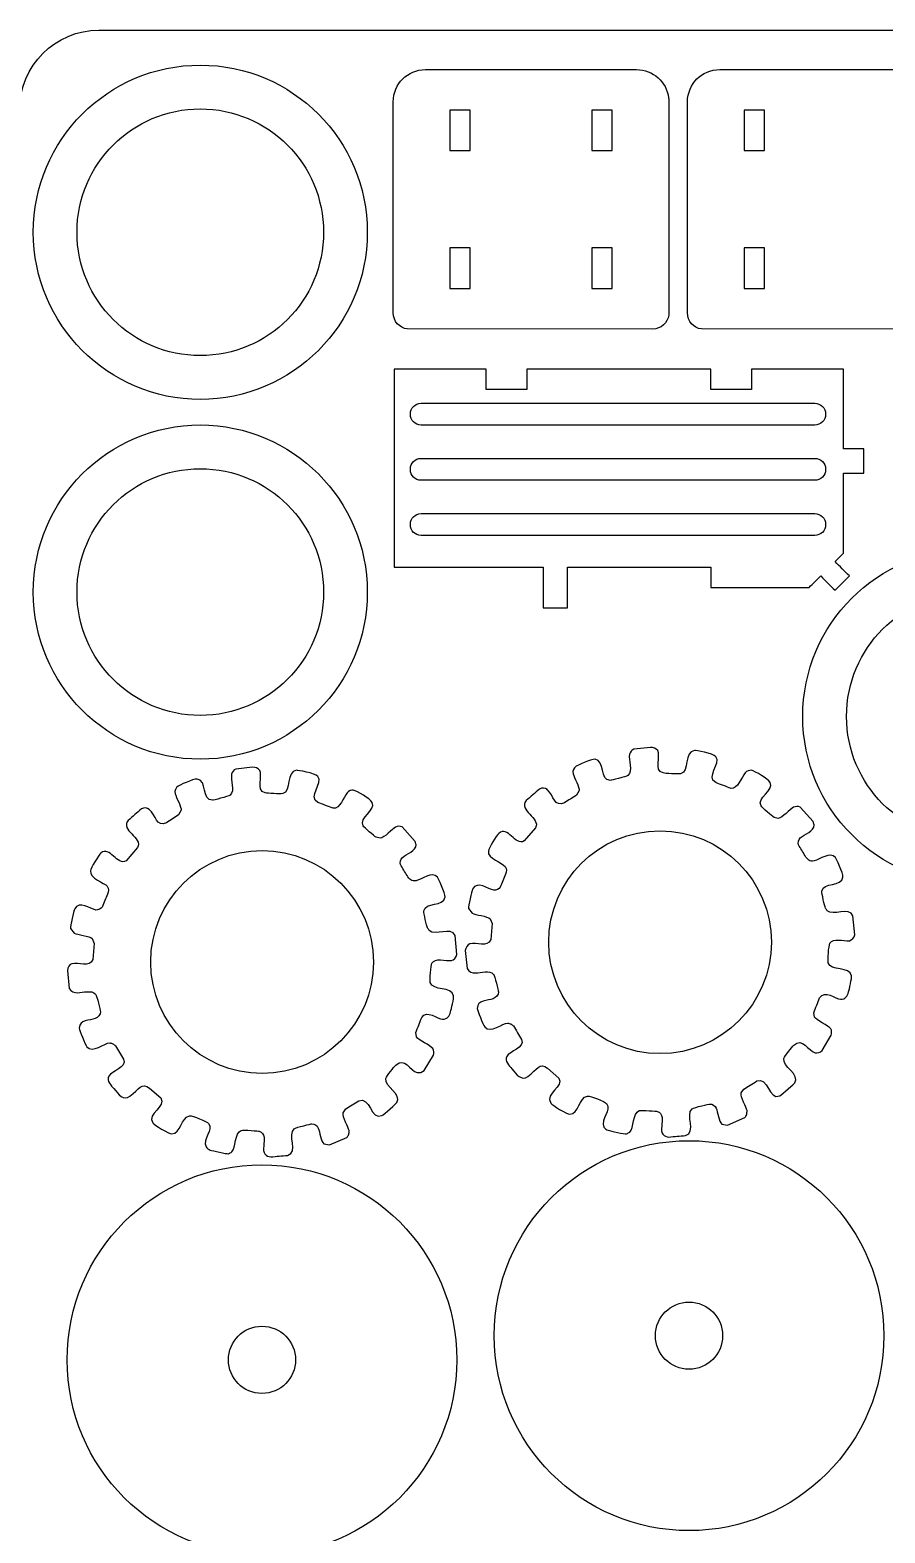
# Model space of a CAD drawing. Extents: x 5 to 585, y 8 to 489.
# Drawn here: x 199.6 to 307.1, y 109.7 to 298.6 of the extents above; entities that cross this region are included whole.
import ezdxf

# ---------------------------------------------------------------- set-up
doc = ezdxf.new("R2010")
doc.units = 0
doc.layers.get('0').update_dxf_attribs({"linetype": 'CONTINUOUS'})

msp = doc.modelspace()

# ---------------------------------------------------------------- linework, layer by layer
at = {"color": 5}
msp.add_line((208.313075, 298.560168), (378.312975, 298.560168), dxfattribs=at)
at = {"color": 3}
for p, q in [((279.974375, 289.531868), (279.956975, 262.754168)), ((277.934975, 260.980968), (247.078675, 260.998368)), ((314.928575, 260.980968), (284.072275, 260.998368)), ((277.675175, 208.434568), (275.550775, 208.200068)), ((227.633275, 205.943368), (225.508875, 205.708868)), ((268.700975, 203.012668), (268.360775, 202.425668)), ((218.659075, 200.521468), (218.318875, 199.934468)), ((298.118775, 199.099068), (296.464675, 200.929168)), ((248.076875, 196.607868), (246.422775, 198.437968)), ((263.207275, 198.326068), (261.778575, 196.669768)), ((293.729175, 199.495868), (293.196375, 199.638768)), ((243.687275, 197.004668), (243.154475, 197.147568)), ((213.165375, 195.834868), (211.736675, 194.178568)), ((254.790075, 188.171968), (255.243775, 187.576768)), ((303.347575, 184.882468), (303.124275, 187.278268)), ((204.748175, 185.680768), (205.201875, 185.085568)), ((257.483075, 186.905168), (257.755975, 186.296868)), ((257.755975, 186.296868), (257.593175, 184.271668)), ((207.441175, 184.413968), (207.714075, 183.805668)), ((207.714075, 183.805668), (207.551275, 181.780468)), ((253.305675, 182.391268), (253.082375, 184.787068)), ((254.378375, 182.893868), (254.614175, 180.626668)), ((204.336475, 180.402668), (204.572275, 178.135468)), ((298.282075, 174.548668), (298.194875, 175.080368)), ((248.240175, 172.057468), (248.152975, 172.589168)), ((299.232475, 170.321868), (300.397275, 172.254768)), ((249.190575, 167.830668), (250.355375, 169.763568)), ((264.723375, 168.113968), (266.130375, 166.872368)), ((214.681475, 165.622768), (216.088475, 164.381168)), ((289.055275, 165.009668), (289.384475, 165.487368)), ((239.013375, 162.518468), (239.342575, 162.996168)), ((286.640475, 161.102568), (287.335575, 160.960168)), ((287.335575, 160.960168), (289.527975, 161.902468)), ((237.293675, 158.468968), (239.486075, 159.411268)), ((236.598575, 158.611368), (237.293675, 158.468968))]:
    msp.add_line(p, q, dxfattribs=at)
at = {"color": 5}
msp.add_open_spline([(198.313075, 288.560168), (198.313075, 294.060068), (202.813075, 298.560168), (208.313075, 298.560168)], degree=3, dxfattribs=at)
at = {"color": 3}
for points in [[(200.049375, 273.152768), (200.049375, 284.750668), (209.451475, 294.152768), (221.049375, 294.152768)], [(221.049375, 294.152768), (232.647275, 294.152768), (242.049375, 284.750668), (242.049375, 273.152768)], [(245.305475, 289.531868), (245.381475, 291.859368), (247.056675, 293.534468), (249.384175, 293.610468)], [(249.384175, 293.610468), (258.221375, 293.610468), (267.058575, 293.610468), (275.895775, 293.610468)], [(275.895775, 293.610468), (278.008375, 293.541468), (279.673175, 292.087568), (279.939475, 290.064168)], [(282.299075, 289.531868), (282.375075, 291.859168), (284.050275, 293.534568), (286.377775, 293.610568)], [(286.377775, 293.610568), (295.214975, 293.610568), (304.052175, 293.610568), (312.889375, 293.610568)], [(245.305475, 263.020268), (245.305475, 271.857468), (245.305475, 280.694668), (245.305475, 289.531868)], [(279.939475, 290.064168), (279.951075, 289.886768), (279.962775, 289.709268), (279.974375, 289.531868)], [(282.299075, 263.020368), (282.299075, 271.857568), (282.299075, 280.694668), (282.299075, 289.531868)], [(205.549375, 273.152768), (205.549375, 281.713168), (212.488975, 288.652768), (221.049375, 288.652768)], [(221.049375, 288.652768), (229.609775, 288.652768), (236.549375, 281.713168), (236.549375, 273.152768)], [(221.049375, 252.152768), (209.451475, 252.152768), (200.049375, 261.554868), (200.049375, 273.152768)], [(221.049375, 257.652768), (212.488975, 257.652768), (205.549375, 264.592368), (205.549375, 273.152768)], [(236.549375, 273.152768), (236.549375, 264.592368), (229.609775, 257.652768), (221.049375, 257.652768)], [(242.049375, 273.152768), (242.049375, 261.554868), (232.647275, 252.152768), (221.049375, 252.152768)], [(247.078675, 260.998368), (246.066875, 261.131768), (245.339975, 261.964068), (245.305475, 263.020268)], [(279.956975, 262.754168), (279.824175, 261.742868), (278.991375, 261.015468), (277.934975, 260.980968)], [(284.072275, 260.998368), (283.060275, 261.131868), (282.333575, 261.964168), (282.299075, 263.020368)], [(257.010175, 255.955368), (253.150075, 255.955368), (249.289975, 255.955368), (245.429875, 255.955368)], [(245.429875, 255.955368), (245.429875, 247.661968), (245.429875, 239.368668), (245.429875, 231.075268)], [(257.010175, 253.406168), (257.010175, 254.255868), (257.010175, 255.105668), (257.010175, 255.955368)], [(285.269175, 255.955368), (277.548975, 255.955368), (269.828775, 255.955368), (262.108575, 255.955368)], [(262.108575, 255.955368), (262.108575, 255.105668), (262.108575, 254.255868), (262.108575, 253.406168)], [(285.269175, 253.406168), (285.269175, 254.255868), (285.269175, 255.105668), (285.269175, 255.955368)], [(301.947775, 255.955368), (298.087675, 255.955368), (294.227675, 255.955368), (290.367575, 255.955368)], [(290.367575, 255.955368), (290.367575, 255.105668), (290.367575, 254.255868), (290.367575, 253.406168)], [(301.947775, 245.933268), (301.947775, 249.273968), (301.947775, 252.614668), (301.947775, 255.955368)], [(262.108575, 253.406168), (260.409075, 253.406168), (258.709675, 253.406168), (257.010175, 253.406168)], [(290.367575, 253.406168), (288.668075, 253.406168), (286.968675, 253.406168), (285.269175, 253.406168)], [(200.049575, 227.943368), (200.049575, 239.541268), (209.451675, 248.943368), (221.049575, 248.943368)], [(221.049575, 248.943368), (232.647475, 248.943368), (242.049575, 239.541268), (242.049575, 227.943368)], [(304.496975, 245.933268), (303.647275, 245.933268), (302.797475, 245.933268), (301.947775, 245.933268)], [(304.496975, 242.874268), (304.496975, 243.893968), (304.496975, 244.913568), (304.496975, 245.933268)], [(205.549575, 227.943368), (205.549575, 236.503768), (212.489175, 243.443368), (221.049575, 243.443368)], [(221.049575, 243.443368), (229.609975, 243.443368), (236.549575, 236.503768), (236.549575, 227.943368)], [(301.947775, 232.852268), (301.947775, 236.192968), (301.947775, 239.533568), (301.947775, 242.874268)], [(301.947775, 242.874268), (302.797475, 242.874268), (303.647275, 242.874268), (304.496975, 242.874268)], [(296.809675, 212.315168), (296.809675, 223.913068), (306.211775, 233.315168), (317.809675, 233.315168)], [(300.866275, 231.770768), (301.226775, 232.131268), (301.587275, 232.491768), (301.947775, 232.852268)], [(245.429875, 231.075268), (251.669275, 231.075268), (257.908575, 231.075268), (264.147975, 231.075268)], [(264.147975, 231.075268), (264.147975, 229.375868), (264.147975, 227.676368), (264.147975, 225.976968)], [(267.206975, 225.976968), (267.206975, 227.676368), (267.206975, 229.375868), (267.206975, 231.075268)], [(267.206975, 231.075268), (273.227675, 231.075268), (279.248475, 231.075268), (285.269175, 231.075268)], [(285.269175, 231.075268), (285.269175, 230.225568), (285.269175, 229.375768), (285.269175, 228.526068)], [(302.668775, 229.968168), (302.067975, 230.569068), (301.467075, 231.169868), (300.866275, 231.770768)], [(285.269175, 228.526068), (289.386675, 228.526068), (293.504275, 228.526068), (297.621775, 228.526068)], [(297.621775, 228.526068), (298.102475, 229.006768), (298.583075, 229.487468), (299.063775, 229.968168)], [(299.063775, 229.968168), (299.664575, 229.367368), (300.265475, 228.766468), (300.866275, 228.165668)], [(300.866275, 228.165668), (301.467075, 228.766468), (302.067975, 229.367368), (302.668775, 229.968168)], [(221.049575, 206.943368), (209.451675, 206.943368), (200.049575, 216.345468), (200.049575, 227.943368)], [(221.049575, 212.443368), (212.489175, 212.443368), (205.549575, 219.382968), (205.549575, 227.943368)], [(236.549575, 227.943368), (236.549575, 219.382968), (229.609975, 212.443368), (221.049575, 212.443368)], [(242.049575, 227.943368), (242.049575, 216.345468), (232.647475, 206.943368), (221.049575, 206.943368)], [(302.309675, 212.315168), (302.309675, 220.875568), (309.249275, 227.815168), (317.809675, 227.815168)], [(264.147975, 225.976968), (265.167675, 225.976968), (266.187275, 225.976968), (267.206975, 225.976968)], [(317.809675, 191.315168), (306.211775, 191.315168), (296.809675, 200.717268), (296.809675, 212.315168)], [(317.809675, 196.815168), (309.249275, 196.815168), (302.309675, 203.754768), (302.309675, 212.315168)], [(275.550775, 208.200068), (275.295075, 208.091468), (275.087275, 207.822868), (275.025475, 207.555968)], [(278.567175, 208.033668), (278.354275, 208.341568), (278.028975, 208.425068), (277.675175, 208.434568)], [(279.250175, 205.211568), (278.014275, 205.519268), (279.002575, 207.403868), (278.567175, 208.033668)], [(283.177075, 208.039468), (281.874475, 207.909768), (282.566975, 205.383168), (281.452975, 205.110068)], [(285.882275, 207.258268), (285.518575, 207.697868), (283.302675, 208.051968), (283.177075, 208.039468)], [(228.525275, 205.542468), (228.312375, 205.850368), (227.987075, 205.933868), (227.633275, 205.943368)], [(268.322175, 206.064768), (268.007475, 205.852768), (267.838475, 205.472668), (267.934975, 205.101768)], [(270.692475, 206.945768), (270.204475, 206.999468), (268.331875, 206.071268), (268.322175, 206.064768)], [(272.635175, 204.273568), (271.193875, 204.253468), (272.016175, 206.800068), (270.692475, 206.945768)], [(275.025475, 207.555968), (274.864875, 206.861868), (275.505175, 205.444268), (274.832275, 204.911868)], [(285.865175, 203.995268), (284.563375, 204.711368), (286.572975, 206.423468), (285.882275, 207.258268)], [(220.650575, 204.454568), (220.162575, 204.508268), (218.289975, 203.580068), (218.280275, 203.573568)], [(222.593275, 201.782368), (221.151975, 201.762268), (221.974275, 204.308868), (220.650575, 204.454568)], [(224.983575, 205.064768), (224.822975, 204.370668), (225.463275, 202.953068), (224.790375, 202.420668)], [(225.508875, 205.708868), (225.253175, 205.600268), (225.045375, 205.331668), (224.983575, 205.064768)], [(229.208275, 202.720368), (227.972375, 203.028068), (228.960675, 204.912668), (228.525275, 205.542468)], [(233.135175, 205.548268), (231.832575, 205.418568), (232.525075, 202.891968), (231.411075, 202.618868)], [(235.840375, 204.767068), (235.476675, 205.206668), (233.260775, 205.560768), (233.135175, 205.548268)], [(235.823275, 201.504068), (234.521475, 202.220168), (236.531075, 203.932268), (235.840375, 204.767068)], [(267.934975, 205.101768), (268.053175, 204.647468), (268.751575, 203.364068), (268.700975, 203.012668)], [(274.832275, 204.911868), (274.590375, 204.720468), (272.664675, 204.273968), (272.635175, 204.273568)], [(281.452975, 205.110068), (281.130875, 205.031068), (279.494375, 205.150768), (279.250175, 205.211568)], [(287.813575, 203.267868), (287.164075, 203.510368), (286.514675, 203.752768), (285.865175, 203.995268)], [(289.548075, 205.217468), (289.130475, 204.686768), (288.631375, 203.166368), (287.813575, 203.267868)], [(290.333775, 205.548268), (290.129575, 205.576468), (289.743875, 205.466268), (289.548075, 205.217468)], [(292.703175, 204.014868), (292.465875, 204.490768), (290.791975, 205.418668), (290.333775, 205.548268)], [(291.566275, 201.082668), (290.984275, 202.096068), (293.215675, 202.987168), (292.703175, 204.014868)], [(218.280275, 203.573568), (217.965575, 203.361568), (217.796575, 202.981468), (217.893075, 202.610568)], [(217.893075, 202.610568), (218.011275, 202.156268), (218.709675, 200.872868), (218.659075, 200.521468)], [(224.790375, 202.420668), (224.548475, 202.229268), (222.622775, 201.782768), (222.593275, 201.782368)], [(231.411075, 202.618868), (231.088975, 202.539868), (229.452475, 202.659568), (229.208275, 202.720368)], [(239.506175, 202.726268), (239.088575, 202.195568), (238.589475, 200.675168), (237.771675, 200.776668)], [(240.291875, 203.057068), (240.087675, 203.085268), (239.701975, 202.975068), (239.506175, 202.726268)], [(242.661275, 201.523668), (242.423975, 201.999568), (240.750075, 202.927468), (240.291875, 203.057068)], [(263.706375, 203.198568), (263.145275, 202.711768), (262.584175, 202.224868), (262.023075, 201.738068)], [(264.682875, 203.129368), (264.450275, 203.343568), (263.968875, 203.357068), (263.706375, 203.198568)], [(266.839475, 201.459168), (265.553275, 200.857468), (265.531975, 202.347468), (264.682875, 203.129368)], [(268.360775, 202.425668), (267.853675, 202.103468), (267.346575, 201.781368), (266.839475, 201.459168)], [(213.664475, 200.707368), (213.103375, 200.220568), (212.542275, 199.733668), (211.981175, 199.246868)], [(214.640975, 200.638168), (214.408375, 200.852368), (213.926975, 200.865868), (213.664475, 200.707368)], [(216.797575, 198.967968), (215.511375, 198.366268), (215.490075, 199.856268), (214.640975, 200.638168)], [(237.771675, 200.776668), (237.122175, 201.019168), (236.472775, 201.261568), (235.823275, 201.504068)], [(241.524375, 198.591468), (240.942375, 199.604868), (243.173775, 200.495968), (242.661275, 201.523668)], [(262.023075, 201.738068), (260.967075, 200.539068), (263.892875, 199.543768), (263.207275, 198.326068)], [(293.196375, 199.638768), (292.937375, 199.809868), (291.728875, 200.799468), (291.566275, 201.082668)], [(295.635975, 200.901268), (295.244175, 200.694168), (294.225875, 199.535368), (293.729175, 199.495868)], [(296.464675, 200.929168), (296.208675, 201.035968), (295.883575, 201.032068), (295.635975, 200.901268)], [(211.981175, 199.246868), (210.925175, 198.047868), (213.850975, 197.052568), (213.165375, 195.834868)], [(218.318875, 199.934468), (217.811775, 199.612268), (217.304675, 199.290168), (216.797575, 198.967968)], [(243.154475, 197.147568), (242.895475, 197.318668), (241.686975, 198.308268), (241.524375, 198.591468)], [(245.594075, 198.410068), (245.202275, 198.202968), (244.183975, 197.044168), (243.687275, 197.004668)], [(246.422775, 198.437968), (246.166775, 198.544768), (245.841675, 198.540868), (245.594075, 198.410068)], [(261.778575, 196.669768), (260.661475, 195.976568), (259.715975, 198.644968), (258.570175, 197.625168)], [(296.493975, 197.056668), (297.003675, 197.551968), (298.265875, 197.860868), (298.228475, 198.704968)], [(298.228475, 198.704968), (298.191875, 198.836368), (298.155375, 198.967668), (298.118775, 199.099068)], [(248.186575, 196.213768), (248.149975, 196.345168), (248.113475, 196.476468), (248.076875, 196.607868)], [(258.570175, 197.625168), (258.329575, 197.411068), (257.319275, 195.729968), (257.271475, 195.401768)], [(264.862975, 183.951868), (264.862975, 191.683868), (271.130975, 197.951868), (278.862975, 197.951868)], [(278.862975, 197.951868), (286.594975, 197.951868), (292.862975, 191.683868), (292.862975, 183.951868)], [(296.260475, 196.194368), (296.174075, 196.465568), (296.264575, 196.833768), (296.493975, 197.056668)], [(208.528275, 195.133968), (208.287675, 194.919868), (207.277375, 193.238768), (207.229575, 192.910568)], [(211.736675, 194.178568), (210.619575, 193.485368), (209.674075, 196.153768), (208.528275, 195.133968)], [(214.821075, 181.460668), (214.821075, 189.192668), (221.089075, 195.460668), (228.821075, 195.460668)], [(228.821075, 195.460668), (236.553075, 195.460668), (242.821075, 189.192668), (242.821075, 181.460668)], [(246.218575, 193.703168), (246.132175, 193.974368), (246.222675, 194.342568), (246.452075, 194.565468)], [(246.452075, 194.565468), (246.961775, 195.060768), (248.223975, 195.369668), (248.186575, 196.213768)], [(257.271475, 195.401768), (257.130375, 194.433768), (259.054475, 193.952668), (259.390475, 193.461068)], [(297.091375, 194.817768), (296.814375, 195.276668), (296.537475, 195.735468), (296.260475, 196.194368)], [(298.248675, 194.163468), (297.644975, 194.018968), (297.410475, 194.352968), (297.091375, 194.817768)], [(300.911975, 194.603768), (300.291975, 195.381268), (298.895375, 194.318268), (298.248675, 194.163468)], [(301.866675, 192.121468), (301.933175, 192.566468), (300.931175, 194.579668), (300.911975, 194.603768)], [(207.229575, 192.910568), (207.088475, 191.942568), (209.012575, 191.461468), (209.348575, 190.969868)], [(247.049475, 192.326568), (246.772475, 192.785468), (246.495575, 193.244268), (246.218575, 193.703168)], [(250.870075, 192.112568), (250.250075, 192.890068), (248.853475, 191.827068), (248.206775, 191.672268)], [(259.390475, 193.461068), (259.608175, 193.142568), (259.549375, 192.824168), (259.434575, 192.479468)], [(209.348575, 190.969868), (209.566275, 190.651368), (209.507475, 190.332968), (209.392675, 189.988268)], [(248.206775, 191.672268), (247.603075, 191.527768), (247.368575, 191.861768), (247.049475, 192.326568)], [(251.824775, 189.630268), (251.891275, 190.075268), (250.889275, 192.088468), (250.870075, 192.112568)], [(257.969675, 190.486168), (257.245875, 190.613968), (255.871875, 191.735768), (255.297275, 190.621168)], [(258.760475, 190.853168), (258.619675, 190.654668), (258.217975, 190.442268), (257.969675, 190.486168)], [(259.434575, 192.479468), (259.209875, 191.937368), (258.985175, 191.395268), (258.760475, 190.853168)], [(299.211875, 190.381368), (299.383175, 191.504968), (301.680075, 190.872368), (301.866675, 192.121468)], [(207.927775, 187.994968), (207.203975, 188.122768), (205.829975, 189.244568), (205.255375, 188.129968)], [(209.392675, 189.988268), (209.167975, 189.446168), (208.943275, 188.904068), (208.718575, 188.361968)], [(249.169975, 187.890168), (249.341275, 189.013768), (251.638175, 188.381168), (251.824775, 189.630268)], [(255.297275, 190.621168), (255.165975, 190.366468), (254.736275, 188.452268), (254.790075, 188.171968)], [(299.666575, 188.245168), (299.577175, 188.450368), (299.168975, 190.100168), (299.211875, 190.381368)], [(205.255375, 188.129968), (205.124075, 187.875268), (204.694375, 185.961068), (204.748175, 185.680768)], [(208.718575, 188.361968), (208.577775, 188.163468), (208.176075, 187.951068), (207.927775, 187.994968)], [(249.624675, 185.753968), (249.535275, 185.959168), (249.127075, 187.608968), (249.169975, 187.890168)], [(255.243775, 187.576768), (255.592775, 187.402368), (257.191375, 187.201268), (257.483075, 186.905168)], [(299.883275, 187.910268), (299.811075, 188.021868), (299.738775, 188.133568), (299.666575, 188.245168)], [(303.124275, 187.278268), (302.641575, 188.440568), (300.630475, 187.184168), (299.883275, 187.910268)], [(205.201875, 185.085568), (205.550875, 184.911168), (207.149475, 184.710068), (207.441175, 184.413968)], [(249.841375, 185.419068), (249.769175, 185.530668), (249.696875, 185.642368), (249.624675, 185.753968)], [(253.082375, 184.787068), (252.599675, 185.949368), (250.588575, 184.692968), (249.841375, 185.419068)], [(254.951275, 183.732668), (254.682075, 183.650468), (254.395875, 183.281868), (254.378375, 182.893868)], [(257.593175, 184.271668), (257.123775, 183.192968), (255.789275, 183.988668), (254.951275, 183.732668)], [(278.862975, 169.951868), (271.130975, 169.951868), (264.862975, 176.219868), (264.862975, 183.951868)], [(292.862975, 183.951868), (292.862975, 176.219868), (286.594975, 169.951868), (278.862975, 169.951868)], [(300.018275, 181.362868), (299.929175, 181.704668), (300.060275, 183.497968), (300.227675, 183.814268)], [(300.227675, 183.814268), (300.597075, 184.512368), (301.938675, 184.069368), (302.670075, 184.128268)], [(302.670075, 184.128268), (302.965575, 184.190968), (303.313275, 184.571268), (303.347575, 184.882468)], [(207.551275, 181.780468), (207.081875, 180.701768), (205.747375, 181.497468), (204.909375, 181.241468)], [(228.821075, 167.460668), (221.089075, 167.460668), (214.821075, 173.728668), (214.821075, 181.460668)], [(242.821075, 181.460668), (242.821075, 173.728668), (236.553075, 167.460668), (228.821075, 167.460668)], [(249.976375, 178.871668), (249.887275, 179.213468), (250.018375, 181.006768), (250.185775, 181.323068)], [(250.185775, 181.323068), (250.555175, 182.021168), (251.896775, 181.578168), (252.628175, 181.637068)], [(252.628175, 181.637068), (252.923675, 181.699768), (253.271375, 182.080068), (253.305675, 182.391268)], [(302.948475, 179.718368), (302.734175, 180.926268), (300.300575, 180.279968), (300.018275, 181.362868)], [(204.909375, 181.241468), (204.640175, 181.159268), (204.353975, 180.790668), (204.336475, 180.402668)], [(254.614175, 180.626668), (254.807075, 180.186768), (255.270875, 180.070768), (255.708375, 180.084468)], [(255.708375, 180.084468), (256.306075, 180.103268), (257.463975, 180.489268), (257.919475, 179.909268)], [(257.919475, 179.909268), (258.088175, 179.694468), (258.538675, 177.891068), (258.540675, 177.711068)], [(302.568975, 177.698168), (302.648975, 177.984668), (302.996675, 179.446668), (302.948475, 179.718368)], [(204.572275, 178.135468), (204.765175, 177.695568), (205.228975, 177.579568), (205.666475, 177.593268)], [(205.666475, 177.593268), (206.264175, 177.612068), (207.422075, 177.998068), (207.877575, 177.418068)], [(252.906575, 177.227168), (252.692275, 178.435068), (250.258675, 177.788768), (249.976375, 178.871668)], [(258.540675, 177.711068), (258.545375, 177.295168), (258.241875, 176.999068), (257.881375, 176.846668)], [(298.932875, 176.963168), (299.592975, 178.034368), (300.946475, 176.783468), (301.556575, 176.773368)], [(301.556575, 176.773368), (302.185575, 176.762868), (302.413775, 177.141968), (302.568975, 177.698168)], [(207.877575, 177.418068), (208.046275, 177.203268), (208.496775, 175.399868), (208.498775, 175.219868)], [(252.527075, 175.206968), (252.607075, 175.493468), (252.954775, 176.955468), (252.906575, 177.227168)], [(255.863875, 175.633068), (255.859175, 175.446168), (256.617575, 173.555268), (256.826575, 173.301068)], [(257.881375, 176.846668), (257.193175, 176.555668), (255.892175, 176.754068), (255.863875, 175.633068)], [(298.194875, 175.080368), (298.440875, 175.707968), (298.686875, 176.335568), (298.932875, 176.963168)], [(207.839475, 174.355468), (207.151275, 174.064468), (205.850275, 174.262868), (205.821975, 173.141868)], [(208.498775, 175.219868), (208.503475, 174.803968), (208.199975, 174.507868), (207.839475, 174.355468)], [(248.152975, 172.589168), (248.398975, 173.216768), (248.644975, 173.844368), (248.890975, 174.471968)], [(248.890975, 174.471968), (249.551075, 175.543168), (250.904575, 174.292268), (251.514675, 174.282168)], [(251.514675, 174.282168), (252.143675, 174.271668), (252.371875, 174.650768), (252.527075, 175.206968)], [(256.826575, 173.301068), (257.546275, 172.425568), (259.048575, 173.809968), (259.712775, 173.784568)], [(259.712775, 173.784568), (259.844175, 173.752468), (259.975475, 173.720368), (260.106875, 173.688268)], [(300.320275, 173.074468), (300.068875, 173.445168), (298.447775, 174.185568), (298.282075, 174.548668)], [(205.821975, 173.141868), (205.817275, 172.954968), (206.575675, 171.064068), (206.784675, 170.809868)], [(250.278375, 170.583268), (250.026975, 170.953968), (248.405875, 171.694368), (248.240175, 172.057468)], [(260.106875, 173.688268), (260.210975, 173.601868), (260.315175, 173.515368), (260.419275, 173.428968)], [(260.419275, 173.428968), (260.764975, 172.863768), (261.110675, 172.298568), (261.456375, 171.733368)], [(295.696175, 171.000868), (296.764675, 172.089668), (297.472175, 170.268668), (298.367775, 170.067068)], [(300.397275, 172.254768), (300.479975, 172.481068), (300.456475, 172.873568), (300.320275, 173.074468)], [(206.784675, 170.809868), (207.504375, 169.934368), (209.006675, 171.318768), (209.670875, 171.293368)], [(209.670875, 171.293368), (209.802275, 171.261268), (209.933575, 171.229168), (210.064975, 171.197068)], [(210.064975, 171.197068), (210.169075, 171.110668), (210.273275, 171.024168), (210.377375, 170.937768)], [(210.377375, 170.937768), (210.723075, 170.372568), (211.068775, 169.807368), (211.414475, 169.242168)], [(250.355375, 169.763568), (250.438075, 169.989868), (250.414575, 170.382368), (250.278375, 170.583268)], [(261.456375, 171.733368), (261.870675, 170.644268), (259.951075, 170.292468), (259.576975, 169.589168)], [(294.435275, 169.322468), (294.529775, 169.675568), (295.444475, 170.744468), (295.696175, 171.000868)], [(298.367775, 170.067068), (298.654775, 170.002468), (299.018375, 170.104668), (299.232475, 170.321868)], [(211.414475, 169.242168), (211.828775, 168.153068), (209.909175, 167.801268), (209.535075, 167.097968)], [(244.393375, 166.831268), (244.487875, 167.184368), (245.402575, 168.253268), (245.654275, 168.509668)], [(245.654275, 168.509668), (246.722775, 169.598468), (247.430275, 167.777468), (248.325875, 167.575868)], [(259.576975, 169.589168), (259.279975, 169.030868), (259.904175, 168.420168), (260.225675, 168.041268)], [(262.232875, 167.088968), (263.488575, 167.983768), (263.664875, 168.872668), (264.723375, 168.113968)], [(295.813275, 166.283168), (296.542675, 167.295968), (294.173575, 168.344368), (294.435275, 169.322468)], [(209.535075, 167.097968), (209.238075, 166.539668), (209.862275, 165.928968), (210.183775, 165.550068)], [(212.190975, 164.597768), (213.446675, 165.492568), (213.622975, 166.381468), (214.681475, 165.622768)], [(245.771375, 163.791968), (246.500775, 164.804768), (244.131675, 165.853168), (244.393375, 166.831268)], [(248.325875, 167.575868), (248.612875, 167.511268), (248.976475, 167.613468), (249.190575, 167.830668)], [(260.225675, 168.041268), (260.848975, 167.306668), (261.386675, 166.485968), (262.232875, 167.088968)], [(266.130375, 166.872368), (266.859175, 165.778568), (264.347375, 164.958268), (265.110275, 163.742468)], [(289.384475, 165.487368), (289.927775, 165.828268), (290.470975, 166.169068), (291.014275, 166.509968)], [(291.014275, 166.509968), (292.476775, 167.132568), (292.516075, 164.038768), (293.906475, 164.649268)], [(293.906475, 164.649268), (294.221975, 164.787768), (295.806175, 166.273368), (295.813275, 166.283168)], [(210.183775, 165.550068), (210.807075, 164.815468), (211.344775, 163.994768), (212.190975, 164.597768)], [(216.088475, 164.381168), (216.817275, 163.287368), (214.305475, 162.467068), (215.068375, 161.251268)], [(240.972375, 164.018768), (242.434875, 164.641368), (242.474175, 161.547568), (243.864575, 162.158068)], [(267.503275, 162.350468), (268.644475, 162.373168), (268.660475, 164.404268), (269.736975, 164.621968)], [(269.736975, 164.621968), (270.080875, 164.691468), (271.966075, 163.882168), (272.139675, 163.678968)], [(289.802675, 162.793268), (289.742375, 163.117668), (288.926775, 164.518968), (289.055275, 165.009668)], [(239.760775, 160.302068), (239.700475, 160.626468), (238.884875, 162.027768), (239.013375, 162.518468)], [(239.342575, 162.996168), (239.885875, 163.337068), (240.429075, 163.677868), (240.972375, 164.018768)], [(243.864575, 162.158068), (244.180075, 162.296568), (245.764275, 163.782168), (245.771375, 163.791968)], [(265.110275, 163.742468), (265.270875, 163.486468), (267.131275, 162.343068), (267.503275, 162.350468)], [(272.139675, 163.678968), (272.837875, 162.861868), (271.315875, 161.701068), (271.811875, 160.727468)], [(275.070375, 160.091768), (275.555275, 160.563668), (275.409775, 162.502268), (276.246375, 162.794968)], [(276.246375, 162.794968), (276.508075, 162.886568), (278.510375, 162.693668), (278.510375, 162.693668)], [(278.510375, 162.693668), (278.822075, 162.596268), (279.080375, 162.275768), (279.126975, 161.932268)], [(282.052375, 159.654668), (283.503475, 160.048268), (281.987775, 162.281268), (282.911475, 163.009768)], [(282.911475, 163.009768), (283.156875, 163.203268), (285.102675, 163.616668), (285.103275, 163.616668)], [(285.103275, 163.616668), (285.458575, 163.623168), (285.769975, 163.404568), (285.918375, 163.089968)], [(285.918375, 163.089968), (286.143175, 162.613568), (286.210075, 161.400168), (286.640475, 161.102568)], [(289.784875, 162.299868), (289.790775, 162.464368), (289.796775, 162.628768), (289.802675, 162.793268)], [(215.068375, 161.251268), (215.228975, 160.995268), (217.089375, 159.851868), (217.461375, 159.859268)], [(217.461375, 159.859268), (218.602575, 159.881968), (218.618575, 161.913068), (219.695075, 162.130768)], [(219.695075, 162.130768), (220.038975, 162.200268), (221.924175, 161.390968), (222.097775, 161.187768)], [(222.097775, 161.187768), (222.795975, 160.370668), (221.273975, 159.209868), (221.769975, 158.236268)], [(232.010475, 157.163468), (233.461575, 157.557068), (231.945875, 159.790068), (232.869575, 160.518568)], [(232.869575, 160.518568), (233.114975, 160.712068), (235.060775, 161.125468), (235.061375, 161.125468)], [(235.061375, 161.125468), (235.416675, 161.131968), (235.728075, 160.913368), (235.876475, 160.598768)], [(235.876475, 160.598768), (236.101275, 160.122368), (236.168175, 158.908968), (236.598575, 158.611368)], [(271.811875, 160.727468), (271.918675, 160.517768), (272.135175, 160.386368), (272.351175, 160.318068)], [(279.126975, 161.932268), (279.199175, 161.400968), (278.872775, 160.250068), (279.198675, 159.828268)], [(289.527975, 161.902468), (289.613575, 162.034968), (289.699275, 162.167368), (289.784875, 162.299868)], [(225.028475, 157.600568), (225.513375, 158.072468), (225.367875, 160.011068), (226.204475, 160.303768)], [(226.204475, 160.303768), (226.466175, 160.395368), (228.468475, 160.202468), (228.468475, 160.202468)], [(228.468475, 160.202468), (228.780175, 160.105068), (229.038475, 159.784568), (229.085075, 159.441068)], [(229.085075, 159.441068), (229.157275, 158.909768), (228.830875, 157.758868), (229.156775, 157.337068)], [(239.486075, 159.411268), (239.571675, 159.543768), (239.657375, 159.676168), (239.742975, 159.808668)], [(239.742975, 159.808668), (239.748875, 159.973168), (239.754875, 160.137568), (239.760775, 160.302068)], [(258.008675, 134.511368), (258.008675, 148.042268), (268.977775, 159.011368), (282.508675, 159.011368)], [(272.351175, 160.318068), (272.601475, 160.238968), (274.399275, 159.819968), (274.649275, 159.867768)], [(274.649275, 159.867768), (274.789675, 159.942468), (274.929975, 160.017068), (275.070375, 160.091768)], [(279.198675, 159.828268), (279.443275, 159.580268), (279.644975, 159.478068), (279.972175, 159.469268)], [(279.972175, 159.469268), (280.665575, 159.531068), (281.358975, 159.592868), (282.052375, 159.654668)], [(282.508675, 159.011368), (296.039575, 159.011368), (307.008675, 148.042268), (307.008675, 134.511368)], [(221.769975, 158.236268), (221.876775, 158.026568), (222.093275, 157.895168), (222.309275, 157.826868)], [(222.309275, 157.826868), (222.559575, 157.747768), (224.357375, 157.328768), (224.607375, 157.376568)], [(224.607375, 157.376568), (224.747775, 157.451268), (224.888075, 157.525868), (225.028475, 157.600568)], [(229.156775, 157.337068), (229.401375, 157.089068), (229.603075, 156.986868), (229.930275, 156.978068)], [(229.930275, 156.978068), (230.623675, 157.039868), (231.317075, 157.101668), (232.010475, 157.163468)], [(204.305675, 131.478068), (204.305675, 145.008968), (215.274775, 155.978068), (228.805675, 155.978068)], [(228.805675, 155.978068), (242.336575, 155.978068), (253.305675, 145.008968), (253.305675, 131.478068)], [(282.508675, 110.011368), (268.977775, 110.011368), (258.008675, 120.980468), (258.008675, 134.511368)], [(307.008675, 134.511368), (307.008675, 120.980468), (296.039575, 110.011368), (282.508675, 110.011368)], [(228.805675, 106.978068), (215.274775, 106.978068), (204.305675, 117.947168), (204.305675, 131.478068)], [(253.305675, 131.478068), (253.305675, 117.947168), (242.336575, 106.978068), (228.805675, 106.978068)]]:
    msp.add_open_spline(points, degree=3, dxfattribs=at)
at = {"color": 7}
for points in [[(254.992375, 288.512168), (254.142675, 288.512168), (253.292875, 288.512168), (252.443175, 288.512168)], [(252.443175, 288.512168), (252.443175, 286.812668), (252.443175, 285.113268), (252.443175, 283.413768)], [(254.992375, 283.413768), (254.992375, 285.113268), (254.992375, 286.812668), (254.992375, 288.512168)], [(272.836675, 288.512168), (271.986975, 288.512168), (271.137275, 288.512168), (270.287575, 288.512168)], [(270.287575, 288.512168), (270.287575, 286.812668), (270.287575, 285.113268), (270.287575, 283.413768)], [(272.836675, 283.413768), (272.836675, 285.113268), (272.836675, 286.812668), (272.836675, 288.512168)], [(291.985975, 288.512168), (291.136275, 288.512168), (290.286475, 288.512168), (289.436775, 288.512168)], [(289.436775, 288.512168), (289.436775, 286.812668), (289.436775, 285.113268), (289.436775, 283.413768)], [(291.985975, 283.413768), (291.985975, 285.113268), (291.985975, 286.812668), (291.985975, 288.512168)], [(252.443175, 283.413768), (253.292875, 283.413768), (254.142675, 283.413768), (254.992375, 283.413768)], [(270.287575, 283.413768), (271.137275, 283.413768), (271.986975, 283.413768), (272.836675, 283.413768)], [(289.436775, 283.413768), (290.286475, 283.413768), (291.136275, 283.413768), (291.985975, 283.413768)], [(254.992375, 271.177668), (254.142675, 271.177668), (253.292875, 271.177668), (252.443175, 271.177668)], [(252.443175, 271.177668), (252.443175, 269.478268), (252.443175, 267.778768), (252.443175, 266.079368)], [(254.992375, 266.079368), (254.992375, 267.778768), (254.992375, 269.478268), (254.992375, 271.177668)], [(272.836675, 271.177668), (271.986975, 271.177668), (271.137275, 271.177668), (270.287575, 271.177668)], [(270.287575, 271.177668), (270.287575, 269.478268), (270.287575, 267.778768), (270.287575, 266.079368)], [(272.836675, 266.079368), (272.836675, 267.778768), (272.836675, 269.478268), (272.836675, 271.177668)], [(291.985975, 271.177768), (291.136275, 271.177768), (290.286475, 271.177768), (289.436775, 271.177768)], [(289.436775, 271.177768), (289.436775, 269.478268), (289.436775, 267.778868), (289.436775, 266.079368)], [(291.985975, 266.079368), (291.985975, 267.778868), (291.985975, 269.478268), (291.985975, 271.177768)], [(252.443175, 266.079368), (253.292875, 266.079368), (254.142675, 266.079368), (254.992375, 266.079368)], [(270.287575, 266.079368), (271.137275, 266.079368), (271.986975, 266.079368), (272.836675, 266.079368)], [(289.436775, 266.079368), (290.286475, 266.079368), (291.136275, 266.079368), (291.985975, 266.079368)], [(278.283675, 134.511368), (278.283675, 136.844768), (280.175275, 138.736368), (282.508675, 138.736368)], [(282.508675, 138.736368), (284.842075, 138.736368), (286.733675, 136.844768), (286.733675, 134.511368)], [(224.580675, 131.478068), (224.580675, 133.811468), (226.472275, 135.703068), (228.805675, 135.703068)], [(228.805675, 135.703068), (231.139075, 135.703068), (233.030675, 133.811468), (233.030675, 131.478068)], [(282.508675, 130.286368), (280.175275, 130.286368), (278.283675, 132.177968), (278.283675, 134.511368)], [(286.733675, 134.511368), (286.733675, 132.177968), (284.842075, 130.286368), (282.508675, 130.286368)], [(228.805675, 127.253068), (226.472275, 127.253068), (224.580675, 129.144668), (224.580675, 131.478068)], [(233.030675, 131.478068), (233.030675, 129.144668), (231.139075, 127.253068), (228.805675, 127.253068)]]:
    msp.add_open_spline(points, degree=3, dxfattribs=at)
at = {"color": 0}
for points in [[(247.467275, 250.322768), (247.467275, 251.066368), (248.073675, 251.672768), (248.817275, 251.672768)], [(248.817275, 251.672768), (265.319675, 251.672768), (281.822075, 251.672768), (298.324475, 251.672768)], [(298.324475, 251.672768), (299.068075, 251.672768), (299.674475, 251.066368), (299.674475, 250.322768)], [(247.467275, 250.269668), (247.467275, 250.287368), (247.467275, 250.305068), (247.467275, 250.322768)], [(248.817275, 248.919668), (248.073675, 248.919668), (247.467275, 249.526068), (247.467275, 250.269668)], [(299.674475, 250.269668), (299.674475, 249.526068), (299.068075, 248.919668), (298.324475, 248.919668)], [(299.674475, 250.322768), (299.674475, 250.305068), (299.674475, 250.287368), (299.674475, 250.269668)], [(298.324475, 248.919668), (281.822075, 248.919668), (265.319675, 248.919668), (248.817275, 248.919668)], [(247.467275, 243.389068), (247.467275, 244.132668), (248.073675, 244.739068), (248.817275, 244.739068)], [(248.817275, 244.739068), (265.319675, 244.739068), (281.822075, 244.739068), (298.324475, 244.739068)], [(298.324475, 244.739068), (299.068075, 244.739068), (299.674475, 244.132668), (299.674475, 243.389068)], [(247.467275, 243.335968), (247.467275, 243.353668), (247.467275, 243.371368), (247.467275, 243.389068)], [(248.817275, 241.985968), (248.073675, 241.985968), (247.467275, 242.592368), (247.467275, 243.335968)], [(298.324475, 241.985968), (281.822075, 241.985968), (265.319675, 241.985968), (248.817275, 241.985968)], [(299.674475, 243.335968), (299.674475, 242.592368), (299.068075, 241.985968), (298.324475, 241.985968)], [(299.674475, 243.389068), (299.674475, 243.371368), (299.674475, 243.353668), (299.674475, 243.335968)], [(247.467275, 236.455268), (247.467275, 237.198868), (248.073675, 237.805268), (248.817275, 237.805268)], [(247.467275, 236.402068), (247.467275, 236.419768), (247.467275, 236.437568), (247.467275, 236.455268)], [(248.817275, 235.052068), (248.073675, 235.052068), (247.467275, 235.658468), (247.467275, 236.402068)], [(248.817275, 237.805268), (265.319675, 237.805268), (281.822075, 237.805268), (298.324475, 237.805268)], [(298.324475, 237.805268), (299.068075, 237.805268), (299.674475, 237.198868), (299.674475, 236.455268)], [(299.674475, 236.402068), (299.674475, 235.658468), (299.068075, 235.052068), (298.324475, 235.052068)], [(299.674475, 236.455268), (299.674475, 236.437568), (299.674475, 236.419768), (299.674475, 236.402068)], [(298.324475, 235.052068), (281.822075, 235.052068), (265.319675, 235.052068), (248.817275, 235.052068)]]:
    msp.add_open_spline(points, degree=3, dxfattribs=at)

doc.saveas('drawing.dxf')
